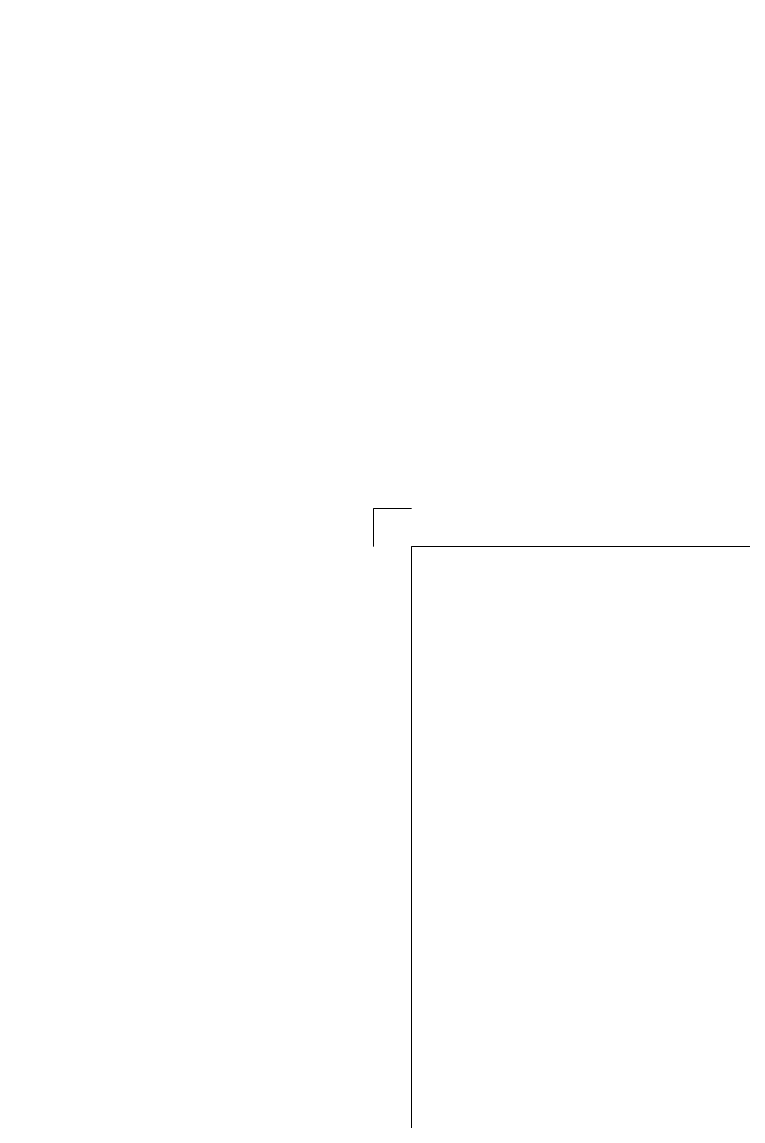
# Model space of a CAD drawing. Header units: metres. Extents: x -22 to 564, y 0 to 143.
# Drawn here: x 70.11 to 79.62, y 61.58 to 76.08 of the extents above; entities that cross this region are included whole.
import ezdxf
from ezdxf.xclip import XClip

# ---------------------------------------------------------------- set-up
doc = ezdxf.new("R2010")
doc.units = ezdxf.units.M
doc.header["$XCLIPFRAME"] = 2
doc.linetypes.add('XREF 1N HZ$0$HIDDEN2', pattern=[0.1875, 0.125, -0.0625])
doc.layers.add('XREF 1N HZ$0$LIMITE DE LOSA', color=8, linetype='XREF 1N HZ$0$HIDDEN2')
doc.layers.add('XREF PIE 1.100$0$G-ANNO-TTLB', color=7, linetype='Continuous', lineweight=9)

# ---------------------------------------------------------------- blocks, each defined once
blk = doc.blocks.new('XREF PIE 1.100$0$ZUM-TB-XX-PP_PIE DE PLANO - ZUM_TB_PP_XX__PIE DE PLANO 90x60cm-1443826-PLANTA BAJA GENERAL')
at = {"layer": 'XREF PIE 1.100$0$G-ANNO-TTLB'}
for p, q in [((-0.4682, 0.6), (-0.4632, 0.6)), ((-0.4682, 0.595), (-0.4682, 0.6))]:
    blk.add_line(p, q, dxfattribs=at)
at = {"layer": 'XREF PIE 1.100$0$G-ANNO-TTLB', "lineweight": 20}
for p in [(0.3018, 0.595), (-0.4632, 0.005)]:
    blk.add_line(p, (-0.4632, 0.595), dxfattribs=at)
blk = doc.blocks.new('XREF 1N HZ')
at = {"layer": 'XREF 1N HZ$0$LIMITE DE LOSA', "ltscale": 1.5}
blk.add_lwpolyline([(1.5, 42.698), (2.7, 42.698), (2.7, 42.548), (79.53, 42.548), (79.53, 42.698), (80.73, 42.698), (80.73, 2.248), (79.53, 2.248), (79.53, 2.398), (2.7, 2.398), (2.7, 2.248), (1.5, 2.248), (1.5, 42.698)], dxfattribs=at)

msp = doc.modelspace()

# ---------------------------------------------------------------- block references
at = {"layer": 'XREF PIE 1.100$0$G-ANNO-TTLB', "xscale": 100.0000000000004, "yscale": 100.0000000000004, "zscale": 100.0000000000004}
msp.add_blockref('XREF PIE 1.100$0$ZUM-TB-XX-PP_PIE DE PLANO - ZUM_TB_PP_XX__PIE DE PLANO 90x60cm-1443826-PLANTA BAJA GENERAL', (121.567, 9.662), dxfattribs=at)

# ---------------------------------------------------------------- next in the draw order: block references
ref = msp.add_blockref('XREF 1N HZ', (103.763, 55.565, 0.007), dxfattribs=dict(rotation=72.44328195831014))
XClip(ref).set_block_clipping_path([(-0.7212680314, 9.1356981396), (4.6355815739, 20.3856976479)])

doc.saveas('drawing.dxf')
